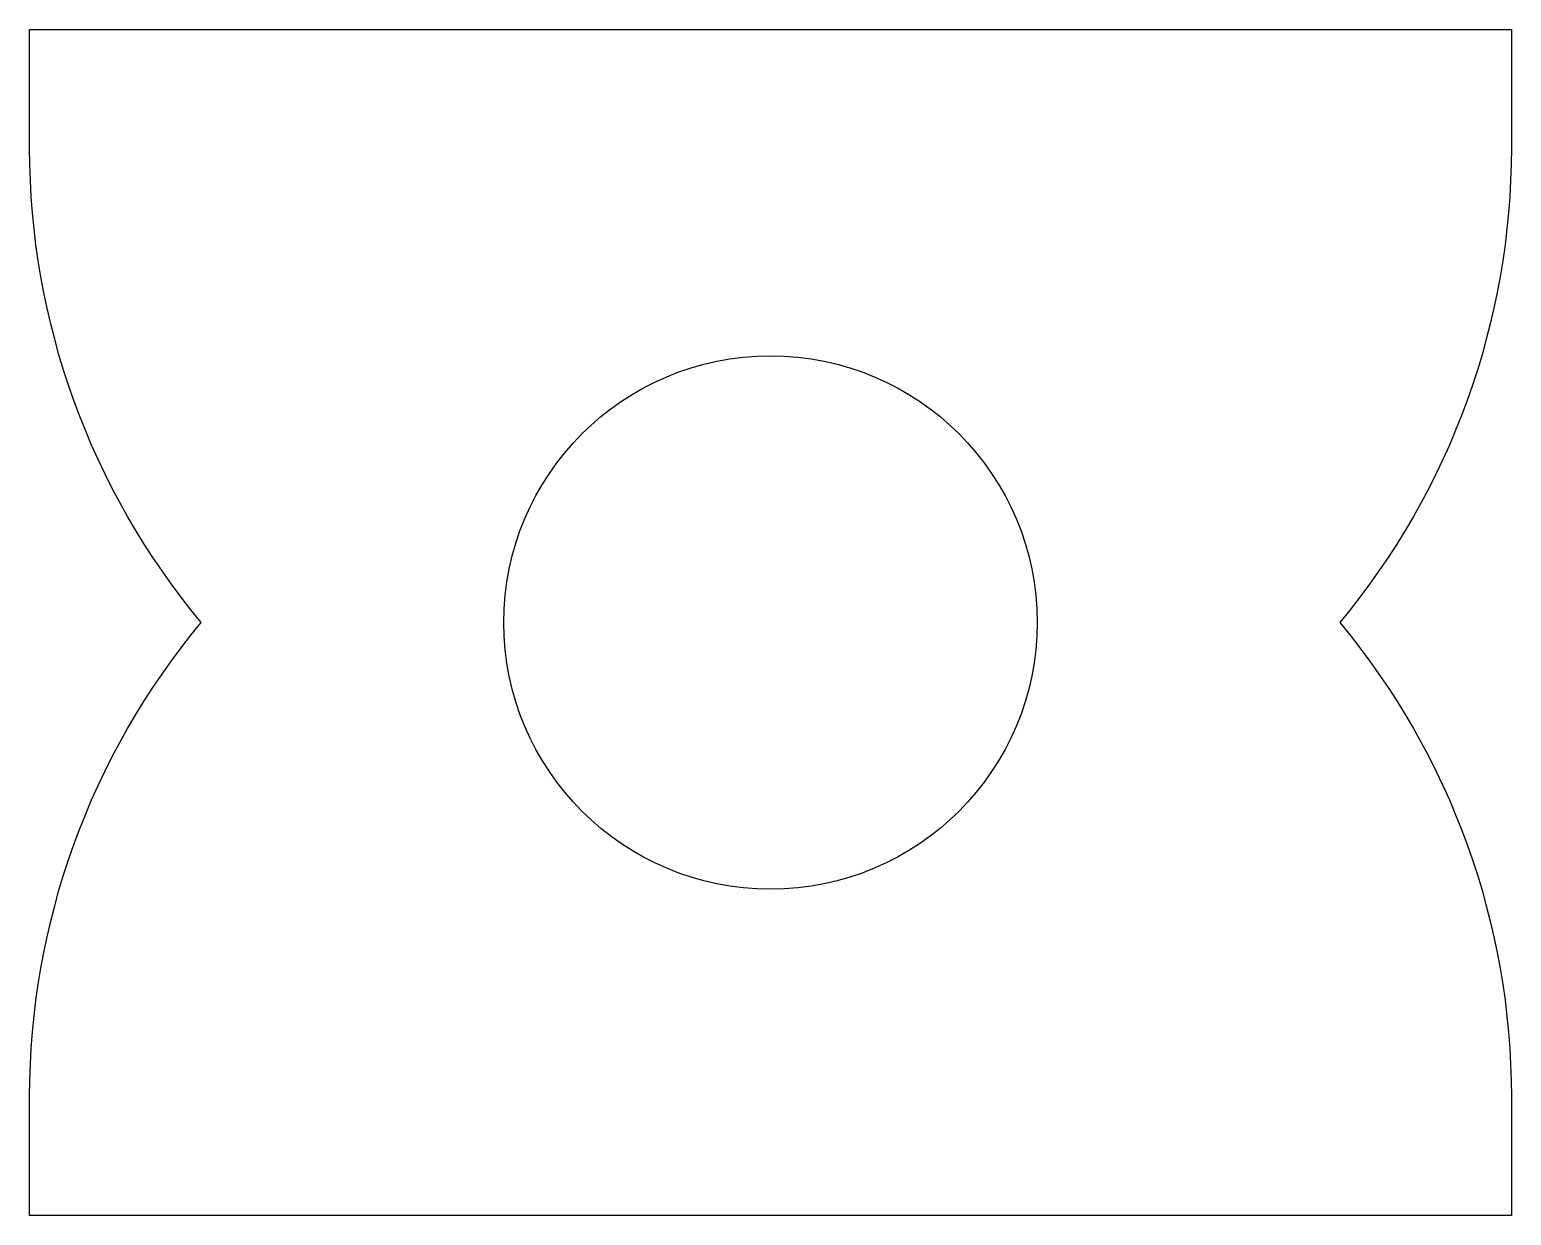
# Model space of a CAD drawing. Header units: inches. Extents: x -13.87 to -11.37, y -1 to 1.
import ezdxf

# ---------------------------------------------------------------- set-up
doc = ezdxf.new("R2010")
doc.units = ezdxf.units.IN
doc.layers.get('0').update_dxf_attribs({"linetype": 'CONTINUOUS'})

msp = doc.modelspace()

# ---------------------------------------------------------------- linework, layer by layer
msp.add_lwpolyline([(-13.5855, 0, -0.175391), (-13.875, 0.8), (-13.875, 1), (-11.375, 1), (-11.375, 0.8, -0.175391), (-11.6645, 0, -0.175391), (-11.375, -0.8), (-11.375, -1), (-13.875, -1), (-13.875, -0.8, -0.175391)], format="xyb", close=True)
msp.add_circle((-12.625, 0), 0.45)

doc.saveas('drawing.dxf')
